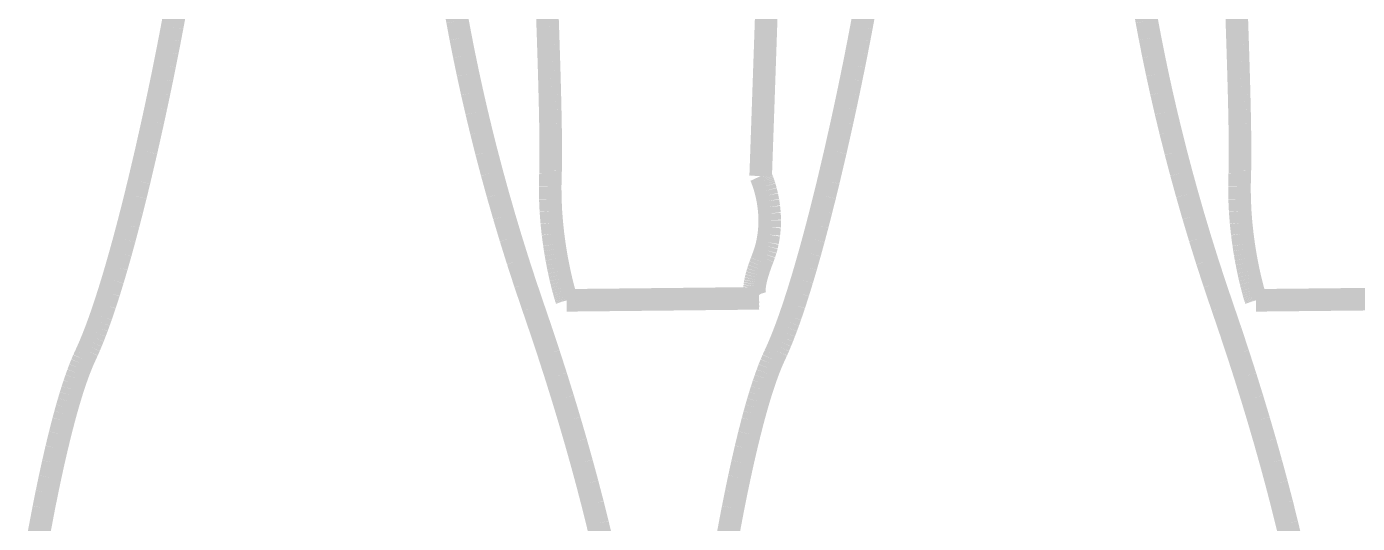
# Model space of a CAD drawing. Extents: x 0 to 49.7, y 1.1 to 69.1.
# Drawn here: x 1.8 to 22.3, y 23.75 to 31.4 of the extents above; entities that cross this region are included whole.
import ezdxf

# ---------------------------------------------------------------- set-up
doc = ezdxf.new("R2010")
doc.units = 0
doc.layers.get('0').update_dxf_attribs({"linetype": 'CONTINUOUS'})

msp = doc.modelspace()

# ---------------------------------------------------------------- linework, layer by layer
at = {"color": 24, "const_width": 0.3477502465248108}
for points in [[(8.435945513352573, 31.485341597653544), (8.390966443549248, 31.7370354861429)], [(9.816659621305394, 31.67656151050035), (9.826500720485079, 31.39589020467851)], [(13.188197516057466, 31.428077901719135), (13.19487642339654, 31.621376537005048)], [(19.05554481835132, 31.485341597653544), (19.010565748547993, 31.7370354861429)], [(20.43625958958507, 31.67656151050035), (20.446100688764755, 31.39589020467851)], [(4.073687277049144, 31.57701498174889), (4.040169038460064, 31.396618487141225)], [(8.485223306872523, 31.223807273265443), (8.435945513352573, 31.485341597653544)], [(13.181621085622298, 31.238164652307262), (13.188197516057466, 31.428077901719135)], [(14.69328658204789, 31.57701498174889), (14.659768343458808, 31.396618487141225)], [(19.104822611871267, 31.223807273265443), (19.05554481835132, 31.485341597653544)], [(4.004096505004034, 31.20719075937116), (3.9655983531817474, 31.009652432371517)], [(4.040169038460064, 31.396618487141225), (4.004096505004034, 31.20719075937116)], [(8.538986206050827, 30.952756194073125), (8.485223306872523, 31.223807273265443)], [(9.826500720485079, 31.39589020467851), (9.835681855137988, 31.121761501964336)], [(13.175170678564104, 31.052257619721246), (13.181621085622298, 31.238164652307262)], [(14.62369581000278, 31.20719075937116), (14.58519765818049, 31.009652432371517)], [(14.659768343458808, 31.396618487141225), (14.62369581000278, 31.20719075937116)], [(19.158585511049573, 30.952756194073125), (19.104822611871267, 31.223807273265443)], [(20.446100688764755, 31.39589020467851), (20.455281823417664, 31.121761501964336)], [(3.9655983531817474, 31.009652432371517), (3.9248020987522767, 30.804918833827685)], [(9.835681855137988, 31.121761501964336), (9.844098226876952, 30.855937076511715)], [(13.16886818315362, 30.87097763491291), (13.175170678564104, 31.052257619721246)], [(14.58519765818049, 31.009652432371517), (14.54440140375102, 30.804918833827685)], [(20.455281823417664, 31.121761501964336), (20.463698195156628, 30.855937076511715)], [(3.9248020987522767, 30.804918833827685), (3.881835257474688, 30.59391059767249)], [(8.597421256110152, 30.672509388047402), (8.538986206050827, 30.952756194073125)], [(9.844098226876952, 30.855937076511715), (9.847985716416087, 30.726687501088783)], [(13.162736814223445, 30.69494022258663), (13.16886818315362, 30.87097763491291)], [(14.54440140375102, 30.804918833827685), (14.501434562473431, 30.59391059767249)], [(19.217020561108896, 30.672509388047402), (19.158585511049573, 30.952756194073125)], [(20.463698195156628, 30.855937076511715), (20.467585684695763, 30.726687501088783)], [(3.881835257474688, 30.59391059767249), (3.8368271691306117, 30.377543051591303)], [(8.660715502273163, 30.383382576911643), (8.597421256110152, 30.672509388047402)], [(9.847985716416087, 30.726687501088783), (9.85164238419108, 30.600173296227084)], [(9.85164238419108, 30.600173296227084), (9.855054301302378, 30.47661201807213)], [(13.15679978660618, 30.524768866817958), (13.162736814223445, 30.69494022258663)], [(14.501434562473431, 30.59391059767249), (14.456426474129355, 30.377543051591303)], [(19.280314807271907, 30.383382576911643), (19.217020561108896, 30.672509388047402)], [(20.467585684695763, 30.726687501088783), (20.471242352470757, 30.600173296227084)], [(20.471242352470757, 30.600173296227084), (20.474654269582054, 30.47661201807213)], [(3.8368271691306117, 30.377543051591303), (3.7899051836588833, 30.156734176393236)], [(8.729055989762522, 30.08570209488412), (8.660715502273163, 30.383382576911643)], [(9.855054301302378, 30.47661201807213), (9.858208865412276, 30.356223875893157)], [(13.151079651853495, 30.361084398558702), (13.15679978660618, 30.524768866817958)], [(14.456426474129355, 30.377543051591303), (14.409504488657628, 30.156734176393236)], [(19.348655294761265, 30.08570209488412), (19.280314807271907, 30.383382576911643)], [(20.474654269582054, 30.47661201807213), (20.477808833691952, 30.356223875893157)], [(9.858208865412276, 30.356223875893157), (9.861092810902152, 30.23923173208312)], [(9.861092810902152, 30.23923173208312), (9.86369220887244, 30.12585314278754)], [(13.140381593710398, 30.055651489004575), (13.145598961517056, 30.204504995636967)], [(13.145598961517056, 30.204504995636967), (13.151079651853495, 30.361084398558702)], [(20.477808833691952, 30.356223875893157), (20.480692779181826, 30.23923173208312)], [(20.480692779181826, 30.23923173208312), (20.483292177152116, 30.12585314278754)], [(3.7899051836588833, 30.156734176393236), (3.7411971484590354, 29.93240460601112)], [(8.802629763800894, 29.779786316811908), (8.729055989762522, 30.08570209488412)], [(9.86369220887244, 30.12585314278754), (9.865994456985447, 30.016305664151915)], [(9.865994456985447, 30.016305664151915), (9.867985626341612, 29.91081215856922)], [(13.135449436704254, 29.91514205648962), (13.140381593710398, 30.055651489004575)], [(14.409504488657628, 30.156734176393236), (14.36079645345778, 29.93240460601112)], [(19.422229068799638, 29.779786316811908), (19.348655294761265, 30.08570209488412)], [(20.483292177152116, 30.12585314278754), (20.485594425265123, 30.016305664151915)], [(20.485594425265123, 30.016305664151915), (20.487585594621287, 29.91081215856922)], [(3.7411971484590354, 29.93240460601112), (3.638936639956381, 29.476847343559974)], [(8.881623206330012, 29.465956270665828), (8.802629763800894, 29.779786316811908)], [(9.867985626341612, 29.91081215856922), (9.869653114603237, 29.809590182184955)], [(9.869653114603237, 29.809590182184955), (9.870983656151694, 29.71286259739209)], [(13.126534940985783, 29.661641390743043), (13.13082636861216, 29.78359752904393)], [(13.13082636861216, 29.78359752904393), (13.135449436704254, 29.91514205648962)], [(14.36079645345778, 29.93240460601112), (14.258535944955126, 29.476847343559974)], [(19.501222511328756, 29.465956270665828), (19.422229068799638, 29.779786316811908)], [(20.487585594621287, 29.91081215856922), (20.48925308288291, 29.809590182184955)], [(20.48925308288291, 29.809590182184955), (20.49058362443137, 29.71286259739209)], [(9.870983656151694, 29.71286259739209), (9.87196332208742, 29.62084430721241)], [(9.87196332208742, 29.62084430721241), (9.872579510072724, 29.533758174038866)], [(13.122597705376792, 29.549889166291337), (13.12452055679702, 29.604450655711084)], [(13.12452055679702, 29.604450655711084), (13.126534940985783, 29.661641390743043)], [(20.49058362443137, 29.71286259739209), (20.491563290367097, 29.62084430721241)], [(20.491563290367097, 29.62084430721241), (20.492179478352398, 29.533758174038866)], [(3.638936639956381, 29.476847343559974), (3.5310684228189184, 29.018212457586976)], [(8.966223362572542, 29.144532984416692), (8.881623206330012, 29.465956270665828)], [(9.872667726436603, 29.37526056266342), (9.872113223577925, 29.304289503)], [(9.872579510072724, 29.533758174038866), (9.87281895448897, 29.4518244071407)], [(9.87281895448897, 29.4518244071407), (9.872667726436603, 29.37526056266342)], [(13.114455931943441, 29.31922393645216), (13.115878669541367, 29.359479782742746)], [(13.115878669541367, 29.359479782742746), (13.117406868807391, 29.402752230709496)], [(13.117406868807391, 29.402752230709496), (13.119037876617787, 29.44896168664063)], [(13.119037876617787, 29.44896168664063), (13.12076970312976, 29.498033863071832)], [(13.12076970312976, 29.498033863071832), (13.122597705376792, 29.549889166291337)], [(14.258535944955126, 29.476847343559974), (14.150667727817662, 29.018212457586976)], [(19.585822667571286, 29.144532984416692), (19.501222511328756, 29.465956270665828)], [(20.49226769471628, 29.37526056266342), (20.4917131918576, 29.304289503)], [(20.492179478352398, 29.533758174038866), (20.492418922768646, 29.4518244071407)], [(20.492418922768646, 29.4518244071407), (20.49226769471628, 29.37526056266342)], [(9.869741330967118, 29.179993309573014), (9.867897409977731, 29.127111247471653)], [(9.871142180294306, 29.239126131172206), (9.869741330967118, 29.179993309573014)], [(9.872113223577925, 29.304289503), (9.871142180294306, 29.239126131172206)], [(13.107702737140047, 29.128408624973538), (13.108304001304392, 29.14537800432334)], [(13.108304001304392, 29.14537800432334), (13.109030957205244, 29.16590787571308)], [(13.109030957205244, 29.16590787571308), (13.10988227828074, 29.189918645430986)], [(13.10988227828074, 29.189918645430986), (13.110852658283427, 29.217333372889016)], [(13.110852658283427, 29.217333372889016), (13.111940107370513, 29.248075117499113)], [(13.111940107370513, 29.248075117499113), (13.113142635699202, 29.28206428554951)], [(13.113142635699202, 29.28206428554951), (13.114455931943441, 29.31922393645216)], [(20.489341299246792, 29.179993309573014), (20.487497378257405, 29.127111247471653)], [(20.490742148573982, 29.239126131172206), (20.489341299246792, 29.179993309573014)], [(20.4917131918576, 29.304289503), (20.490742148573982, 29.239126131172206)], [(3.5310684228189184, 29.018212457586976), (3.4753523271177733, 28.790038510926266)], [(9.056617277751146, 28.81583748603532), (8.966223362572542, 29.144532984416692)], [(9.867897409977731, 29.127111247471653), (9.863430212904523, 28.930597026230146)], [(13.106611308367373, 29.09766422723971), (13.106680952865172, 29.09962488567303)], [(13.107434108362817, 29.0958998999621), (13.106611308367373, 29.09766422723971)], [(13.106680952865172, 29.09962488567303), (13.106887896515781, 29.105453798498473)], [(13.106887896515781, 29.105453798498473), (13.107229486195468, 29.11507402512799)], [(13.107229486195468, 29.11507402512799), (13.107702737140047, 29.128408624973538)], [(13.109800363085707, 29.09067059309867), (13.107434108362817, 29.0958998999621)], [(13.11355784956228, 29.082085084722195), (13.109800363085707, 29.09067059309867)], [(13.118553018256907, 29.070244193534236), (13.11355784956228, 29.082085084722195)], [(13.124633977836295, 29.055251391360102), (13.118553018256907, 29.070244193534236)], [(13.131647510405276, 29.037207496901374), (13.124633977836295, 29.055251391360102)], [(13.13944139299009, 29.01622128823081), (13.131647510405276, 29.037207496901374)], [(13.147862076055109, 28.992390930926256), (13.13944139299009, 29.01622128823081)], [(13.156757336626569, 28.96582254993674), (13.147862076055109, 28.992390930926256)], [(13.165973625168842, 28.936619617087565), (13.156757336626569, 28.96582254993674)], [(14.150667727817662, 29.018212457586976), (14.094951632116517, 28.790038510926266)], [(19.67621658274989, 28.81583748603532), (19.585822667571286, 29.144532984416692)], [(20.487497378257405, 29.127111247471653), (20.483030181184198, 28.930597026230146)], [(3.4753523271177733, 28.790038510926266), (3.4186177635464117, 28.563846447688682)], [(9.15299199708849, 28.48018815036879), (9.056617277751146, 28.81583748603532)], [(9.863430212904523, 28.930597026230146), (9.865971242152847, 28.73923251814029)], [(9.865971242152847, 28.73923251814029), (9.874593230980556, 28.554052441455127)], [(13.184761720832638, 28.870718676864023), (13.165973625168842, 28.936619617087565)], [(13.203002609728001, 28.79551853798177), (13.184761720832638, 28.870718676864023)], [(13.219475854941093, 28.7118416687958), (13.203002609728001, 28.79551853798177)], [(14.094951632116517, 28.790038510926266), (14.038217068545157, 28.563846447688682)], [(19.772591302087232, 28.48018815036879), (19.67621658274989, 28.81583748603532)], [(20.483030181184198, 28.930597026230146), (20.48557121043252, 28.73923251814029)], [(20.48557121043252, 28.73923251814029), (20.49419319926023, 28.554052441455127)], [(3.4186177635464117, 28.563846447688682), (3.3609945693471617, 28.340556901807055)], [(9.874593230980556, 28.554052441455127), (9.888369575926438, 28.376096820675144)], [(13.23295836643435, 28.620515843908528), (13.219475854941093, 28.7118416687958)], [(13.242229044013001, 28.522368837922393), (13.23295836643435, 28.620515843908528)], [(14.038217068545157, 28.563846447688682), (13.980593874345907, 28.340556901807055)], [(20.49419319926023, 28.554052441455127), (20.507969544206112, 28.376096820675144)], [(3.3609945693471617, 28.340556901807055), (3.302609431177926, 28.121087854090483)], [(9.255533902526306, 28.13791131163537), (9.15299199708849, 28.48018815036879)], [(9.888369575926438, 28.376096820675144), (9.906372346967416, 28.206405680300826)], [(13.246064797639484, 28.41822842543982), (13.242229044013001, 28.522368837922393)], [(13.243244527119026, 28.308919727939518), (13.246064797639484, 28.41822842543982)], [(13.980593874345907, 28.340556901807055), (13.922208736176671, 28.121087854090483)], [(19.87513320752505, 28.13791131163537), (19.772591302087232, 28.48018815036879)], [(20.507969544206112, 28.376096820675144), (20.525972315247092, 28.206405680300826)], [(3.302609431177926, 28.121087854090483), (3.24359069389894, 27.90635463222435)], [(9.364430039287257, 27.78932003843471), (9.255533902526306, 28.13791131163537)], [(9.906372346967416, 28.206405680300826), (9.927674277361348, 28.046016391708932)], [(13.212748528094025, 28.078100616924253), (13.23254646897593, 28.19526786690019)], [(13.23254646897593, 28.19526786690019), (13.243244527119026, 28.308919727939518)], [(13.922208736176671, 28.121087854090483), (13.863189998897683, 27.90635463222435)], [(19.984029344286, 27.78932003843471), (19.87513320752505, 28.13791131163537)], [(20.525972315247092, 28.206405680300826), (20.547274245641024, 28.046016391708932)], [(9.927674277361348, 28.046016391708932), (9.939273071009332, 27.969638265892456)], [(9.939273071009332, 27.969638265892456), (9.951348763647017, 27.895974285647412)], [(13.163313868633793, 27.89756881300658), (13.18262761443575, 27.958245752614154)], [(13.18262761443575, 27.958245752614154), (13.199054098343176, 28.018458395569716)], [(13.199054098343176, 28.018458395569716), (13.212748528094025, 28.078100616924253)], [(20.547274245641024, 28.046016391708932), (20.558873039289008, 27.969638265892456)], [(20.558873039289008, 27.969638265892456), (20.57094873192669, 27.895974285647412)], [(3.24359069389894, 27.90635463222435), (3.1840670340108983, 27.697280523265214)], [(9.479868115874941, 27.434740664985057), (9.364430039287257, 27.78932003843471)], [(9.951348763647017, 27.895974285647412), (9.963785944392333, 27.82515445403635)], [(9.963785944392333, 27.82515445403635), (9.97646787580135, 27.75731142724557)], [(9.97646787580135, 27.75731142724557), (9.989279810272926, 27.6925725552139)], [(13.080504570906134, 27.670368562753218), (13.098222131146597, 27.721977125466225)], [(13.098222131146597, 27.721977125466225), (13.118335462111398, 27.777318633261345)], [(13.118335462111398, 27.777318633261345), (13.140961964525403, 27.836528395448582)], [(13.140961964525403, 27.836528395448582), (13.163313868633793, 27.89756881300658)], [(13.863189998897683, 27.90635463222435), (13.803666339009643, 27.697280523265214)], [(20.099467420873687, 27.434740664985057), (19.984029344286, 27.78932003843471)], [(20.57094873192669, 27.895974285647412), (20.58338591267201, 27.82515445403635)], [(20.58338591267201, 27.82515445403635), (20.596067844081023, 27.75731142724557)], [(20.596067844081023, 27.75731142724557), (20.608879778552602, 27.6925725552139)], [(3.1840670340108983, 27.697280523265214), (3.1241654698121732, 27.49477820177472)], [(9.989279810272926, 27.6925725552139), (10.0021043470822, 27.631067841003897)], [(10.0021043470822, 27.631067841003897), (10.014827401908965, 27.572929940801856)], [(10.014827401908965, 27.572929940801856), (10.027331574028358, 27.518288857670328)], [(10.027331574028358, 27.518288857670328), (10.039501452558307, 27.467269288424433)], [(13.031233410195501, 27.4986981920795), (13.040546537753764, 27.536664392594773)], [(13.040546537753764, 27.536664392594773), (13.051783843294116, 27.577843525941915)], [(13.051783843294116, 27.577843525941915), (13.065064385743751, 27.62236824830721)], [(13.065064385743751, 27.62236824830721), (13.080504570906134, 27.670368562753218)], [(13.803666339009643, 27.697280523265214), (13.743764774810916, 27.49477820177472)], [(20.608879778552602, 27.6925725552139), (20.621704315361875, 27.631067841003897)], [(20.621704315361875, 27.631067841003897), (20.63442737018864, 27.572929940801856)], [(20.63442737018864, 27.572929940801856), (20.64693154230803, 27.518288857670328)], [(20.64693154230803, 27.518288857670328), (20.65910142083798, 27.467269288424433)], [(3.0640151752641596, 27.29976830168571), (3.003743002844995, 27.113166150683554)], [(3.1241654698121732, 27.49477820177472), (3.0640151752641596, 27.29976830168571)], [(9.60203385095016, 27.074494219257232), (9.479868115874941, 27.434740664985057)], [(10.039501452558307, 27.467269288424433), (10.051221626616742, 27.420006542374182)], [(10.051221626616742, 27.420006542374182), (10.062375358759734, 27.376627969458404)], [(10.062375358759734, 27.376627969458404), (10.072847238105213, 27.337266225863395)], [(10.072847238105213, 27.337266225863395), (10.082521190490176, 27.302046008404254)], [(10.082521190490176, 27.302046008404254), (10.091281141751624, 27.271099973267276)], [(13.009418100360639, 27.352534952905003), (13.010873338724206, 27.376378575828184)], [(13.01004456920038, 27.312013794241842), (13.009418100360639, 27.352534952905003)], [(13.01460296740166, 27.280181615780467), (13.01004456920038, 27.312013794241842)], [(13.010873338724206, 27.376378575828184), (13.013665088164611, 27.40278776939416)], [(13.013665088164611, 27.40278776939416), (13.017910086125788, 27.43188988354175)], [(13.017910086125788, 27.43188988354175), (13.023727059894464, 27.463817574457252)], [(13.023727059894464, 27.463817574457252), (13.031233410195501, 27.4986981920795)], [(13.683614480262904, 27.29976830168571), (13.623342307843739, 27.113166150683554)], [(13.743764774810916, 27.49477820177472), (13.683614480262904, 27.29976830168571)], [(20.221633155948904, 27.074494219257232), (20.099467420873687, 27.434740664985057)], [(20.65910142083798, 27.467269288424433), (20.670821594896417, 27.420006542374182)], [(20.670821594896417, 27.420006542374182), (20.68197532703941, 27.376627969458404)], [(20.68197532703941, 27.376627969458404), (20.692447206384887, 27.337266225863395)], [(20.692447206384887, 27.337266225863395), (20.702121158769852, 27.302046008404254)], [(20.702121158769852, 27.302046008404254), (20.7108811100313, 27.271099973267276)], [(3.003743002844995, 27.113166150683554), (2.943477794875611, 26.93589238270108)], [(10.091281141751624, 27.271099973267276), (10.099011681007486, 27.244560776638743)], [(10.099011681007486, 27.244560776638743), (10.10559673409476, 27.222553115333767)], [(10.10559673409476, 27.222553115333767), (10.110919563569517, 27.20521229866236)], [(10.110919563569517, 27.20521229866236), (10.114865421830618, 27.19266302343963)], [(10.114865421830618, 27.19266302343963), (10.11731823471506, 27.18504059897559)], [(10.11731823471506, 27.18504059897559), (10.118161264778914, 27.182469722085354)], [(10.118161264778914, 27.182469722085354), (13.079622407267328, 27.21332289789193)], [(13.022151767682308, 27.256001046144114), (13.01460296740166, 27.280181615780467)], [(13.031748779479225, 27.238424101461117), (13.022151767682308, 27.256001046144114)], [(13.042453470431635, 27.226410757230987), (13.031748779479225, 27.238424101461117)], [(13.05332364997644, 27.218920988953233), (13.042453470431635, 27.226410757230987)], [(13.063416464269604, 27.214906812756197), (13.05332364997644, 27.218920988953233)], [(13.07179237587175, 27.213333510386835), (13.063416464269604, 27.214906812756197)], [(13.077507867657916, 27.21315044484976), (13.07179237587175, 27.213333510386835)], [(13.079622407267328, 27.21332289789193), (13.077507867657916, 27.21315044484976)], [(13.623342307843739, 27.113166150683554), (13.563077099874356, 26.93589238270108)], [(20.7108811100313, 27.271099973267276), (20.718611649287162, 27.244560776638743)], [(20.718611649287162, 27.244560776638743), (20.725196702374436, 27.222553115333767)], [(20.725196702374436, 27.222553115333767), (20.730519531849193, 27.20521229866236)], [(20.730519531849193, 27.20521229866236), (20.734465390110294, 27.19266302343963)], [(20.734465390110294, 27.19266302343963), (20.736918202994737, 27.18504059897559)], [(20.736918202994737, 27.18504059897559), (20.73776123305859, 27.182469722085354)], [(20.73776123305859, 27.182469722085354), (23.699222375547002, 27.21332289789193)], [(2.943477794875611, 26.93589238270108), (2.9133875579604145, 26.851040179704608)], [(9.724877459137305, 26.714494514035902), (9.60203385095016, 27.074494219257232)], [(13.563077099874356, 26.93589238270108), (13.53298686295916, 26.851040179704608)], [(20.344476764136047, 26.714494514035902), (20.221633155948904, 27.074494219257232)], [(2.853372406902181, 26.689478210425943), (2.8234796618843183, 26.612996612784162)], [(2.8833474816656577, 26.768862325423676), (2.853372406902181, 26.689478210425943)], [(2.9133875579604145, 26.851040179704608), (2.8833474816656577, 26.768862325423676)], [(9.842273541034583, 26.360443112207673), (9.724877459137305, 26.714494514035902)], [(13.472971711900925, 26.689478210425943), (13.443078966883062, 26.612996612784162)], [(13.5029467866644, 26.768862325423676), (13.472971711900925, 26.689478210425943)], [(13.53298686295916, 26.851040179704608), (13.5029467866644, 26.768862325423676)], [(20.461872846033327, 26.360443112207673), (20.344476764136047, 26.714494514035902)], [(2.793684419163377, 26.539534269942273), (2.7640027633019435, 26.469210572467926)], [(2.8234796618843183, 26.612996612784162), (2.793684419163377, 26.539534269942273)], [(13.413283724162122, 26.539534269942273), (13.383602068300688, 26.469210572467926)], [(13.443078966883062, 26.612996612784162), (13.413283724162122, 26.539534269942273)], [(2.705044964958532, 26.338422185284067), (2.6757815906344837, 26.274288225461863)], [(2.734450944682838, 26.40213429843388), (2.705044964958532, 26.338422185284067)], [(2.7640027633019435, 26.469210572467926), (2.734450944682838, 26.40213429843388)], [(9.954293730982588, 26.01234001377254), (9.842273541034583, 26.360443112207673)], [(13.324644269957275, 26.338422185284067), (13.295380895633228, 26.274288225461863)], [(13.354050249681583, 26.40213429843388), (13.324644269957275, 26.338422185284067)], [(13.383602068300688, 26.469210572467926), (13.354050249681583, 26.40213429843388)], [(20.57389303598133, 26.01234001377254), (20.461872846033327, 26.360443112207673)], [(2.6176742842654037, 26.133659402379248), (2.5888506651988963, 26.057496179584557)], [(2.6466549350924278, 26.20597824889535), (2.6176742842654037, 26.133659402379248)], [(2.6757815906344837, 26.274288225461863), (2.6466549350924278, 26.20597824889535)], [(13.237273589264147, 26.133659402379248), (13.208449970197641, 26.057496179584557)], [(13.266254240091172, 26.20597824889535), (13.237273589264147, 26.133659402379248)], [(13.295380895633228, 26.274288225461863), (13.266254240091172, 26.20597824889535)], [(2.531716309046113, 25.89429988609084), (2.5034261336687114, 25.807601108981256)], [(2.560195022028274, 25.977653074182275), (2.531716309046113, 25.89429988609084)], [(2.5888506651988963, 26.057496179584557), (2.560195022028274, 25.977653074182275)], [(10.061012316445643, 25.670179912483057), (9.954293730982588, 26.01234001377254)], [(13.151315614044856, 25.89429988609084), (13.123025438667456, 25.807601108981256)], [(13.179794327027018, 25.977653074182275), (13.151315614044856, 25.89429988609084)], [(13.208449970197641, 26.057496179584557), (13.179794327027018, 25.977653074182275)], [(20.68061162144439, 25.670179912483057), (20.57389303598133, 26.01234001377254)], [(2.4753341963796918, 25.71772123652451), (2.447451772954889, 25.624827415515334)], [(2.5034261336687114, 25.807601108981256), (2.4753341963796918, 25.71772123652451)], [(10.162500268483411, 25.333960155215493), (10.061012316445643, 25.670179912483057)], [(13.094933501378437, 25.71772123652451), (13.067051077953634, 25.624827415515334)], [(13.123025438667456, 25.807601108981256), (13.094933501378437, 25.71772123652451)], [(20.782099573482153, 25.333960155215493), (20.68061162144439, 25.670179912483057)], [(2.4197883980576926, 25.52908679274844), (2.392354435452656, 25.43066386189483)], [(2.447451772954889, 25.624827415515334), (2.4197883980576926, 25.52908679274844)], [(13.039387703056438, 25.52908679274844), (13.0119537404514, 25.43066386189483)], [(13.067051077953634, 25.624827415515334), (13.039387703056438, 25.52908679274844)], [(2.365160497634681, 25.329723116625495), (2.3115349805193, 25.12095677001854)], [(2.392354435452656, 25.43066386189483), (2.365160497634681, 25.329723116625495)], [(10.258832537841142, 25.00367808884613), (10.162500268483411, 25.333960155215493)], [(12.984759802633425, 25.329723116625495), (12.931134285518043, 25.12095677001854)], [(13.0119537404514, 25.43066386189483), (12.984759802633425, 25.329723116625495)], [(20.878431842839888, 25.00367808884613), (20.782099573482153, 25.333960155215493)], [(2.3115349805193, 25.12095677001854), (2.2589937619065794, 24.904119621037903)], [(12.931134285518043, 25.12095677001854), (12.878593066905324, 24.904119621037903)], [(2.2589937619065794, 24.904119621037903), (2.2076207882894052, 24.68053292529899)], [(10.350080095578502, 24.679332386813098), (10.258832537841142, 25.00367808884613)], [(12.878593066905324, 24.904119621037903), (12.82722009328815, 24.68053292529899)], [(20.969679400577245, 24.679332386813098), (20.878431842839888, 25.00367808884613)], [(2.2076207882894052, 24.68053292529899), (2.157499177059498, 24.45152987747399)], [(10.436316565878878, 24.36092039599267), (10.350080095578502, 24.679332386813098)], [(12.82722009328815, 24.68053292529899), (12.777098482058243, 24.45152987747399)], [(21.055915870877623, 24.36092039599267), (20.969679400577245, 24.679332386813098)], [(2.157499177059498, 24.45152987747399), (2.108712252883868, 24.218434386302043)], [(12.777098482058243, 24.45152987747399), (12.728311557882613, 24.218434386302043)], [(10.517614246363799, 24.048438136699264), (10.436316565878878, 24.36092039599267)], [(21.137213551362542, 24.048438136699264), (21.055915870877623, 24.36092039599267)], [(2.108712252883868, 24.218434386302043), (2.061342096777781, 23.982576993331605)], [(10.594046761216651, 23.741884282371014), (10.517614246363799, 24.048438136699264)], [(12.728311557882613, 24.218434386302043), (12.680941401776526, 23.982576993331605)], [(21.213646066215393, 23.741884282371014), (21.137213551362542, 24.048438136699264)], [(2.061342096777781, 23.982576993331605), (1.971187667470483, 23.507881422884868)], [(12.680941401776526, 23.982576993331605), (12.590786972469227, 23.507881422884868)], [(10.665686408058962, 23.441254853322334), (10.594046761216651, 23.741884282371014)], [(21.285285713057704, 23.441254853322334), (21.213646066215393, 23.741884282371014)]]:
    msp.add_lwpolyline(points, dxfattribs=at)

doc.saveas('drawing.dxf')
